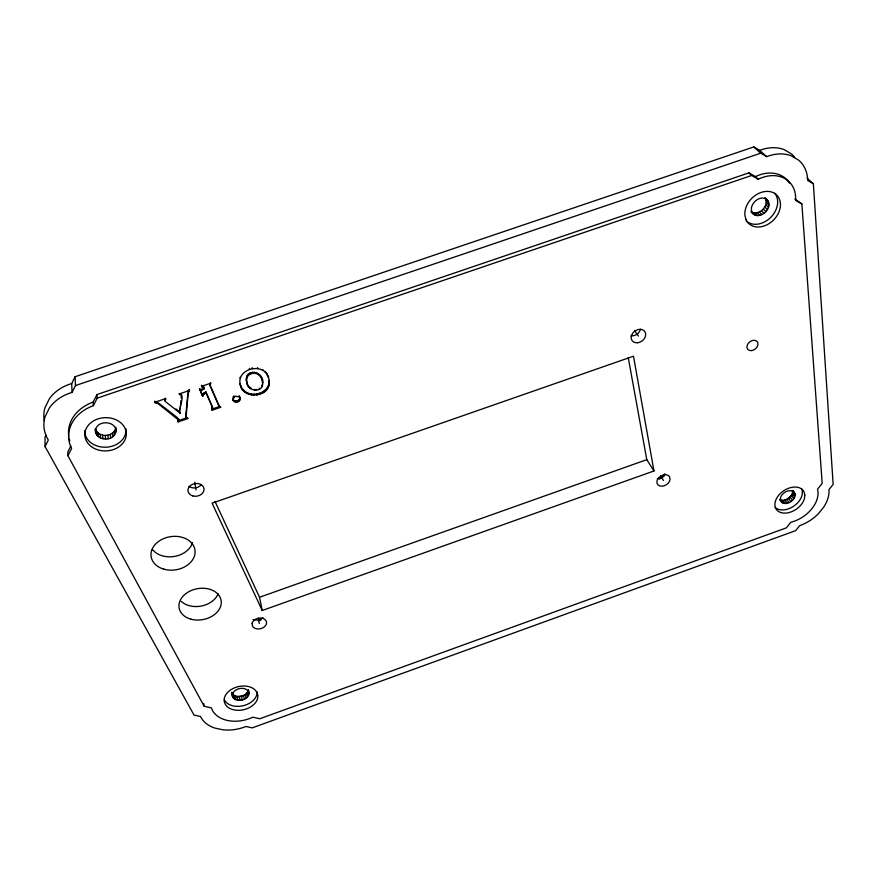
<?xml version="1.0" encoding="UTF-8"?>
<svg xmlns="http://www.w3.org/2000/svg" width="877" height="877" viewBox="0 0 877 877"><rect width="100%" height="100%" fill="white"/><g stroke="black" fill="none" stroke-linecap="round" stroke-linejoin="round"><path stroke-width="1.32" d="M246.327 379.96C245.845 367.704 264.229 371.793 262.749 382.657C263.396 393.762 246.47 391.679 246.601 381.594L246.854 382.624L246.327 379.96L246.58 381.002C245.483 371.464 260.14 370.752 261.971 379.434L261.708 378.404M240.736 385.628C245.516 399.616 270.028 395.297 269.162 380.475C271.892 397.522 241.712 400.942 240.024 383.501L240.978 386.669M262.442 383.161L262.234 380.037L262.497 381.067M180.202 409.625L180.936 400.646M181.144 398.081L181.353 395.527M164.733 400.701C164.602 396.908 164.207 401.392 165.885 401.929L180.169 413.253C177.614 408.945 186.373 394.793 179.336 393.455L179.5 394.507L181.375 395.012L181.21 393.959M202.543 396.009L199.517 388.555L202.543 396.009L203.234 395.779L203.168 393.652L205.843 391.8L212.475 406.884L212.113 410.217L220.96 407.18L219.458 406.544L211.916 409.164L212.113 410.217M203.234 395.779L203.168 393.652M186.067 417.331L188.073 394.343L189.41 390.013L188.292 390.901L187.897 393.28L185.869 414.569L186.067 417.331L188.138 418.45L178.13 421.892L177.702 420.258L178.13 421.892M265.643 372.089L268.537 377.428C263.802 361.817 236.165 368.472 240.254 384.543M218.811 405.832L209.987 385.562L210.601 382.778L209.778 384.521L219.458 406.544L219.25 405.492M95.494 430.881C96.24 418.91 118.702 420.708 115.556 433.052C111.664 442.973 93.565 439.892 95.341 428.458M752.707 212.508C760.326 214.92 768.954 205.722 765.325 198.366C776.825 206.095 758.145 223.492 750.975 211.51L755.393 215.183M115.556 433.052L115.665 427.307L115.972 430.925M640.506 329.259C639.519 333.392 635.134 336.351 630.936 335.88M782.12 502.74L779.774 499.572C785.353 502.302 793.301 496.875 792.567 490.638L794.957 493.784C796.228 500.778 784.104 507.651 780.431 500.427C779.083 493.411 791.339 486.483 794.957 493.784M177.867 421.333L178.831 420.258L177.253 417.529L158.781 403.234L154.801 401.184L155.207 402.817L156.742 402.806L158.923 404.308L178.831 420.258M231.846 692.523C234.937 699.221 246.832 696.875 248.279 690.002L248.969 693.904C247.259 702.598 230.333 702.894 231.934 692.293M239.278 396.864L235.31 396.207L232.822 399.068C232.931 403.223 239.772 402.949 240.188 399.057L239.037 395.823L239.991 397.884M233.03 400.241L232.8 399.188C234.28 402.236 239.509 401.359 239.958 398.015M46.064 435.156L44.99 437.338L45.067 446.568L194.036 715.073L200.559 716.509A34.488 23.8 -12.6 0 0 214.558 727.998L223.043 729.828A34.488 23.8 -12.6 0 0 245.955 726.496L252.203 727.877L795.625 530.662L799.681 525.674A34.269 23.23 -34.2 0 0 818.296 513.823L823.711 507.169A34.269 23.23 -34.2 0 0 828.962 489.574L833.15 484.422L813.363 183.764L807.037 178.184M45.067 446.568L48.334 440.013A42.655 34.247 -1 0 1 45.067 416.739L49.485 407.783A42.655 34.247 -1 0 1 72.067 392.403L71.717 383.512L75.082 376.726L753.803 146.93L759.69 150.362L766.651 156.632A41.098 31.605 -46 0 1 791.12 155.755L798.794 160.272A41.098 31.605 -46 0 1 807.728 180.498L813.363 183.764M72.067 392.403L75.466 385.562L75.082 376.726M70.862 445.944L67.803 451.962L67.924 455.689L204.166 706.27L211.434 707.903A29.171 20.204 -12.8 0 0 252.784 717.189L259.767 718.756L786.318 527.866L790.857 522.253A28.009 19.042 -34.1 0 0 817.528 489.202L822.188 483.413L801.863 203.924L794.814 198.915M68.823 436.691A40.649 32.657 -2.5 0 1 93.148 402.072L96.963 394.573L748.903 172.879L755.481 176.606L758.243 179.215A34.192 26.277 -45.2 0 1 795.571 200.362L801.863 203.924M67.924 455.689L71.607 448.454A40.802 32.723 -2.6 0 1 93.379 405.678L97.204 398.169L96.963 394.573M95.801 433.019L95.571 429.368C98.619 437.502 112.037 437.338 115.26 429.423M664.919 473.766L661.576 477.494L657.301 478.831M201.414 484.532C198.662 488.27 192.6 489.136 188.928 486.286M263.155 617.792L258.276 620.236L253.004 619.579M211.664 408.605L212.475 406.884M203.365 394.705L206.04 392.852L205.843 391.8M164.799 399.956L165.698 399.232L165.545 398.169M199.715 389.607L201.984 390.035L204.231 388.73L203.574 386.647L201.381 385.266L201.831 386.889L203.102 386.976L204.231 388.73M262.223 610.491L259.537 597.259L646.788 459.658L653.968 470.971L262.223 610.491L212.081 503.179L633.49 356.205L653.968 470.971M202.357 394.957L203.036 394.727M177.965 420.817L186.713 417.814M97.204 398.169L751.655 175.477L758.243 179.215M154.944 402.247L165.435 398.662L165.698 399.232M189.147 389.443L189.333 390.495L179.248 393.948L179.5 394.507M201.578 386.318L210.557 383.249L210.798 383.819M75.466 385.562L760.732 153.201L766.651 156.632M185.891 416.257L186.724 417.912M768.066 201.008C761.083 191.8 745.614 206.27 753.65 214.185M251.359 388.336L250.055 387.404L250.307 388.434M175.926 408.945L179.993 412.19L180.169 413.253M753.803 146.93L760.732 153.201M748.903 172.879L751.655 175.477M764.952 197.731L766.783 199.485M766.07 200.274L768.822 202.916M766.235 202.444L768.976 205.086M765.807 204.736L768.548 207.378M764.81 206.972L767.539 209.636M763.319 209.022L766.049 211.686M761.433 210.743L764.152 213.418M759.285 212.026L761.992 214.701M757.015 212.771L759.712 215.446M754.768 212.936L757.465 215.61M792.753 490.364L794.354 492.468M792.676 492.183L795.066 495.341M792.282 493.85L794.672 496.996M791.427 495.516L793.817 498.673M790.155 497.073L792.534 500.23M788.555 498.421L790.922 501.578M786.735 499.462L789.103 502.62M784.816 500.131L787.184 503.288M782.931 500.372L785.299 503.541M781.221 500.186L783.567 503.354M634.652 330.804L638.434 336.066M660.6 475.948L663.494 480.475M248.969 693.904C248.235 684.762 231.309 687.831 232.482 696.437M214.986 501.403L259.537 597.259M189.333 390.495L189.585 391.065M206.04 392.852L212.672 407.937M268.263 376.408L269.436 381.506M266.849 373.613L267.123 374.643M269.14 382.558L269.414 383.589M268.79 384.455L269.053 385.485M265.029 371.322L265.303 372.352M268.219 386.001L268.494 387.031M262.804 369.535L263.067 370.565M267.441 387.437L267.715 388.467M266.455 388.774L266.729 389.816M265.26 390.024L265.523 391.054M262.486 381.627L262.749 382.657M260.907 376.737L261.171 377.768M264.032 391.01L264.295 392.052M259.932 375.312L260.195 376.332M262.124 384.652L262.387 385.683M257.597 367.584L257.849 368.603M258.803 374.128L259.055 375.148M261.489 386.099L261.752 387.13M262.661 391.887L262.925 392.929M257.498 373.185L257.75 374.205M255.974 372.473L256.227 373.492M259.307 388.248L259.559 389.289M254.385 372.122L254.648 373.153M259.526 393.291L259.778 394.332M252.181 367.649L252.433 368.669M252.74 372.144L252.993 373.174M256.084 389.355L256.336 390.397M256.731 394.036L256.983 395.078M251.03 372.539L251.282 373.558M249.342 368.395L249.594 369.425M254.462 389.388L254.714 390.418M249.485 373.24L249.737 374.271M254.023 394.31L254.275 395.352M248.235 374.205L248.487 375.235M247.292 375.422L247.544 376.452M251.392 394.124L251.644 395.165M246.656 376.891L246.897 377.921M248.915 386.242L249.167 387.283M246.349 378.404L246.59 379.434M247.961 384.871L248.202 385.902M247.161 383.271L247.413 384.301M248.849 393.466L249.09 394.507M178.557 418.757L178.722 420.653M246.59 392.436L246.832 393.477M244.661 391.076L244.902 392.118M243.444 389.892L243.685 390.923M240.024 377.351L240.265 378.393M242.381 388.588L242.622 389.618M239.574 399.188L239.805 400.241M238.708 400.197L238.95 401.249M237.481 400.855L237.722 401.907M236.066 401.107L236.297 402.159M233.819 395.845L234.049 396.886M234.674 400.855L234.904 401.907M232.964 396.853L233.194 397.895M233.523 400.197L233.753 401.249M258.244 618.197L259.296 623.525M209.724 383.589L209.987 385.562M212.53 407.794L212.738 408.857M203.574 386.647L203.771 387.689M202.916 385.935L203.102 386.976M204.001 392.896L204.198 393.948M202.357 388.708L202.554 389.761M201.633 385.836L201.831 386.889M201.03 389.015L201.228 390.068M628.25 357.597L646.788 459.658M248.399 689.771L248.86 692.37M247.829 691.569L248.52 695.461M246.854 693.06L247.533 696.963M245.407 694.376L246.086 698.278M243.598 695.417L244.277 699.331M241.548 696.141L242.216 700.043M239.761 396.842L240.188 399.057M188.676 390.451L188.862 391.504M188.292 390.901L188.467 391.964M239.388 696.47L240.057 700.383M237.272 696.393L237.93 700.306M235.343 695.921L235.99 699.835M233.72 695.077L234.367 698.991M232.526 693.915L233.172 697.84M186.165 416.619L186.33 417.693M180.958 393.641L181.133 394.694M180.563 393.455L180.739 394.507M194.771 482.207L195.999 489.881M203.793 703.617L204.166 706.27M156.599 401.732L156.742 402.806M155.953 401.633L156.095 402.696M155.065 401.743L155.207 402.817M114.185 431.396L114.481 435.025M112.53 433.074L112.815 436.713M110.392 434.367L110.677 438.018M107.926 435.178L108.2 438.829M105.284 435.452L105.558 439.103M102.664 435.178L102.916 438.829M100.23 434.356L100.471 438.007M98.147 433.052L98.377 436.702M96.558 431.352L96.788 435.003M93.148 402.072L93.379 405.678M755.481 176.606A34.06 26.233 -45.3 0 1 789.464 183.15M69.831 440.791A40.649 32.657 -2.5 0 1 69.239 438.763M774.709 193.247A19.897 15.337 -45.1 0 1 770.488 217.639A19.897 15.337 -45.1 0 1 746.217 220.96M257.125 691.778A17.025 11.84 -12.8 0 1 243.389 705.678A17.025 11.84 -12.8 0 1 224.38 699.846M246.207 694.573A16.882 11.818 -12.7 0 1 234.576 696.634M801.666 488.927A16.356 11.171 -34.1 0 1 793.948 506.007A16.356 11.171 -34.1 0 1 775.049 507.399M793.257 493.488A16.224 11.149 -34.2 0 1 784.63 500.307M192.523 542.666A21.881 16.696 -8.2 0 1 174.238 556.467A21.881 16.696 -8.2 0 1 152.236 549.221M218.088 593.904A21.081 15.633 -10.1 0 1 201.469 606.018A21.081 15.633 -10.1 0 1 181.177 601.315M759.69 150.362A40.715 31.462 -46.3 0 1 783.961 149.518L791.591 154.012A40.715 31.462 -46.3 0 1 794.628 157.169M44.278 420.697A42.249 34.06 -0.7 0 1 44.99 407.673L49.364 398.772A42.249 34.06 -0.7 0 1 71.717 383.512M664.306 475.86A14.043 10.283 -31.6 0 1 662.398 477.351M661.379 477.998A14.043 10.283 -31.6 0 1 659.219 479.105M261.236 619.918A14.558 10.677 -12.9 0 1 258.814 620.62M125.86 428.7A20.664 16.608 -2.2 0 1 106.15 447.204A20.664 16.608 -2.2 0 1 84.63 430.651M252.105 623.372L252.477 626.134A7.367 5.361 -13.1 0 0 260.907 628.623A7.367 5.361 -13.1 0 0 266.531 622.242L266.115 620.905A7.367 5.361 -13.1 0 0 258.605 618.175A7.367 5.361 -13.1 0 0 252.105 623.372M804.801 495.023L804.483 498.289A16.411 11.171 -34.1 0 1 781.878 512.837A16.411 11.171 -34.1 0 1 780.683 493.148A16.411 11.171 -34.1 0 1 804.11 492.085L804.801 495.023M658.068 478.579L657.257 480.059A7.104 5.163 -31.4 0 0 662.014 486.198A7.104 5.163 -31.4 0 0 670.083 479.401L669.524 476.715A7.104 5.163 -31.4 0 0 659.241 477.231L658.068 478.579M257.093 692.698L255.229 690.078A17.08 11.85 -12.8 0 0 226.781 693.356A17.08 11.85 -12.8 0 0 238.796 710.315A17.08 11.85 -12.8 0 0 257.093 692.698M745.856 219.261L744.88 215.117A19.974 15.358 -45 0 1 768.888 191.471A19.974 15.358 -45 0 1 775.136 218.274A19.974 15.358 -45 0 1 745.856 219.261M163.758 569.14A22.155 16.784 -8.5 0 0 195.012 550.383A22.155 16.784 -8.5 0 0 160.348 540.265A22.155 16.784 -8.5 0 0 163.758 569.14M191.087 619.206A21.344 15.698 -10.4 0 0 221.212 601.085A21.344 15.698 -10.4 0 0 188.018 592.161A21.344 15.698 -10.4 0 0 191.087 619.206M751.567 350.603A6.095 4.517 -38.5 0 0 757.629 342.304A6.095 4.517 -38.5 0 0 748.158 343.444A6.095 4.517 -38.5 0 0 751.567 350.603M92.425 447.358A20.752 16.641 -2.3 0 0 126.036 436.669A20.752 16.641 -2.3 0 0 98.224 418.822A20.752 16.641 -2.3 0 0 92.425 447.358M192.797 495.922A8.101 6.38 -8.6 0 0 204.001 488.664A8.101 6.38 -8.6 0 0 191.175 485.003A8.101 6.38 -8.6 0 0 192.797 495.922M637.82 342.721A7.794 6.117 -35.9 0 0 645.001 331.868A7.794 6.117 -35.9 0 0 632.46 333.556A7.794 6.117 -35.9 0 0 637.82 342.721"/></g></svg>
